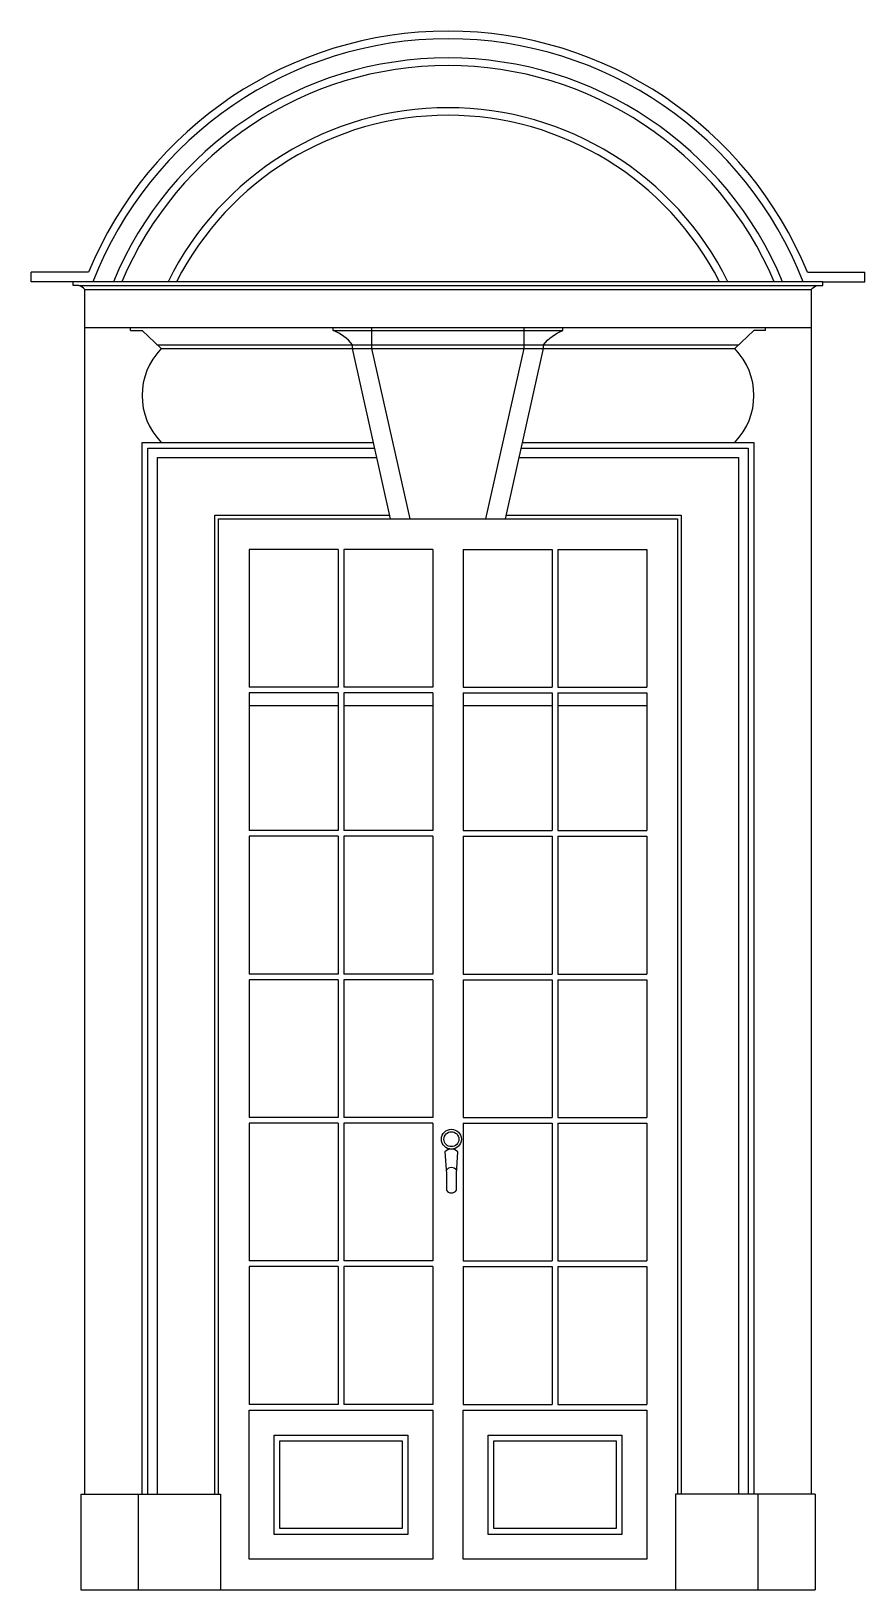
# Model space of a CAD drawing. Header units: metres. Extents: x -130 to 2050, y 0 to 4075.
import ezdxf

# ---------------------------------------------------------------- set-up
doc = ezdxf.new("R2010")
doc.units = ezdxf.units.M
for name, color, linetype in [('1', 3, 'Continuous'), ('2', 2, 'Continuous'), ('7', 7, 'Continuous'), ('BH', 3, 'Continuous')]:
    doc.layers.add(name, color=color, linetype=linetype)

msp = doc.modelspace()

# ---------------------------------------------------------------- hatches: boundary and pattern name
at = {"layer": 'BH'}
h = msp.add_hatch(dxfattribs=at)
h.set_pattern_fill('AR-RROOF', scale=500)
h.paths.add_polyline_path([(672.5, 2720), (440, 2720), (440, 2360), (672.5, 2360)])
h.paths.add_polyline_path([(440, 1985), (672.5, 1985), (672.5, 2345), (440, 2345)])
h.paths.add_polyline_path([(687.5, 2360), (920, 2360), (920, 2720), (687.5, 2720)])
h.paths.add_polyline_path([(920, 1985), (920, 2345), (687.5, 2345), (687.5, 1985)])
h.paths.add_polyline_path([(687.5, 1610), (920, 1610), (920, 1970), (687.5, 1970)])
h.paths.add_polyline_path([(672.5, 1970), (440, 1970), (440, 1610), (672.5, 1610)])
h.paths.add_polyline_path([(672.5, 1595), (440, 1595), (440, 1235), (672.5, 1235)])
h.paths.add_polyline_path([(687.5, 1235), (920, 1235), (920, 1595), (687.5, 1595)])
h.paths.add_polyline_path([(687.5, 860), (920, 860), (920, 1220), (687.5, 1220)])
h.paths.add_polyline_path([(672.5, 1220), (440, 1220), (440, 860), (672.5, 860)])
h.paths.add_polyline_path([(672.5, 845), (440, 845), (440, 484.71), (672.5, 484.71)])
h.paths.add_polyline_path([(920, 845), (687.5, 845), (687.5, 484.71), (920, 484.71)])
h.paths.add_polyline_path([(1000, 484.71), (1232.5, 484.71), (1232.5, 845), (1000, 845)])
h.paths.add_polyline_path([(1247.5, 484.71), (1480, 484.71), (1480, 845), (1247.5, 845)])
h.paths.add_polyline_path([(1247.5, 1220), (1247.5, 860), (1480, 860), (1480, 1220)])
h.paths.add_polyline_path([(1232.5, 1220), (1000, 1220), (1000, 860), (1232.5, 860)])
h.paths.add_polyline_path([(1232.5, 1595), (1000, 1595), (1000, 1235), (1232.5, 1235)])
h.paths.add_polyline_path([(1247.5, 1235), (1480, 1235), (1480, 1595), (1247.5, 1595)])
h.paths.add_polyline_path([(1247.5, 1610), (1480, 1610), (1480, 1970), (1247.5, 1970)])
h.paths.add_polyline_path([(1000, 1610), (1232.5, 1610), (1232.5, 1970), (1000, 1970)])
h.paths.add_polyline_path([(1000, 2345), (1000, 1985), (1232.5, 1985), (1232.5, 2345)])
h.paths.add_polyline_path([(1480, 2345), (1247.5, 2345), (1247.5, 1985), (1480, 1985)])
h.paths.add_polyline_path([(1247.5, 2360), (1480, 2360), (1480, 2720), (1247.5, 2720)])
h.paths.add_polyline_path([(1232.5, 2720), (1000, 2720), (1000, 2360), (1232.5, 2360)])

# ---------------------------------------------------------------- linework, layer by layer
at = {"layer": '1'}
for p, q in [((-5, 3410), (1925, 3410)), ((10, 3400), (1910, 3400)), ((660, 3292), (1260, 3292)), ((198.89, 3255), (1720.64, 3255)), ((210, 3245), (1710, 3245)), ((672.5, 2720), (672.5, 2360)), ((687.5, 2720), (687.5, 2360)), ((1232.5, 2720), (1232.5, 2360)), ((1247.5, 2720), (1247.5, 2360)), ((672.5, 2360), (440, 2360)), ((672.5, 2345), (440, 2345)), ((672.5, 2345), (672.5, 1985)), ((920, 2360), (687.5, 2360)), ((687.5, 2345), (687.5, 1985)), ((920, 2345), (687.5, 2345)), ((1000, 2360), (1232.5, 2360)), ((1000, 2345), (1232.5, 2345)), ((1232.5, 2345), (1232.5, 1985)), ((1247.5, 2360), (1480, 2360)), ((1247.5, 2345), (1247.5, 1985)), ((1247.5, 2345), (1480, 2345)), ((672.5, 1985), (440, 1985)), ((672.5, 1970), (440, 1970)), ((672.5, 1970), (672.5, 1610)), ((920, 1985), (687.5, 1985)), ((687.5, 1970), (687.5, 1610)), ((920, 1970), (687.5, 1970)), ((1000, 1985), (1232.5, 1985)), ((1000, 1970), (1232.5, 1970)), ((1232.5, 1970), (1232.5, 1610)), ((1247.5, 1985), (1480, 1985)), ((1247.5, 1970), (1247.5, 1610)), ((1247.5, 1970), (1480, 1970)), ((672.5, 1610), (440, 1610)), ((672.5, 1595), (440, 1595)), ((672.5, 1595), (672.5, 1235)), ((920, 1610), (687.5, 1610)), ((687.5, 1595), (687.5, 1235)), ((920, 1595), (687.5, 1595)), ((1000, 1610), (1232.5, 1610)), ((1000, 1595), (1232.5, 1595)), ((1232.5, 1595), (1232.5, 1235)), ((1247.5, 1610), (1480, 1610)), ((1247.5, 1595), (1247.5, 1235)), ((1247.5, 1595), (1480, 1595)), ((672.5, 1235), (440, 1235)), ((920, 1235), (687.5, 1235)), ((1000, 1235), (1232.5, 1235)), ((1247.5, 1235), (1480, 1235)), ((672.5, 1220), (440, 1220)), ((672.5, 1220), (672.5, 860)), ((687.5, 1220), (687.5, 860)), ((920, 1220), (687.5, 1220)), ((1000, 1220), (1232.5, 1220)), ((1232.5, 1220), (1232.5, 860)), ((1247.5, 1220), (1247.5, 860)), ((1247.5, 1220), (1480, 1220)), ((672.5, 860), (440, 860)), ((920, 860), (687.5, 860)), ((1000, 860), (1232.5, 860)), ((1247.5, 860), (1480, 860)), ((672.5, 845), (440, 845)), ((672.5, 845), (672.5, 484.71)), ((920, 845), (687.5, 845)), ((687.5, 845), (687.5, 484.71)), ((1000, 845), (1232.5, 845)), ((1232.5, 845), (1232.5, 484.71)), ((1247.5, 845), (1480, 845)), ((1247.5, 845), (1247.5, 484.71))]:
    msp.add_line(p, q, dxfattribs=at)
for points in [[(175, 250), (175, 2985), (768.43, 2985)], [(1151.57, 2985), (1745, 2985), (1745, 250)], [(200, 250), (200, 2960), (774.04, 2960)], [(1145.96, 2960), (1720, 2960), (1720, 250)], [(350, 250), (350, 2810), (807.75, 2810)], [(1112.25, 2810), (1570, 2810), (1570, 250)]]:
    msp.add_lwpolyline(points, dxfattribs=at)
for points in [[(520, 389.71), (840, 389.71), (840, 160), (520, 160)], [(1400, 389.71), (1400, 160), (1080, 160), (1080, 389.71)]]:
    msp.add_lwpolyline(points, close=True, dxfattribs=at)
msp.add_circle((968.91, 1178.14), 19.5, dxfattribs=at)
for centre, radius, start, end in [((960, 3058.73), 996.27, 21.26, 158.74), ((960, 3058.73), 926.27, 22.96, 157.04), ((960, 3058.73), 816.27, 26.27, 153.73), ((968.91, 1088.27), 15.73, 34.25, 145.75)]:
    msp.add_arc(centre, radius, start, end, dxfattribs=at)
at = {"layer": '2'}
msp.add_line((0, 0), (1920, 0), dxfattribs=at)
at = {"layer": '7'}
for p, q in [((20, 3445), (-130, 3445)), ((-130, 3420), (-130, 3445)), ((1900, 3445), (2050, 3445)), ((2050, 3420), (2050, 3445)), ((-20, 3420), (-130, 3420)), ((10, 250), (10, 3400)), ((1910, 3400), (1910, 250)), ((1940, 3420), (2050, 3420)), ((10, 3300), (1910, 3300)), ((130, 3292), (130, 3300)), ((130, 3292), (160, 3292)), ((160, 3292), (210, 3245)), ((1760, 3292), (1710, 3245)), ((1790, 3292), (1760, 3292)), ((1790, 3292), (1790, 3300)), ((672.5, 2720), (440, 2720)), ((440, 2720), (440, 2360)), ((920, 2720), (687.5, 2720)), ((920, 2720), (920, 2360)), ((1000, 2720), (1232.5, 2720)), ((1000, 2720), (1000, 2360)), ((1247.5, 2720), (1480, 2720)), ((1480, 2720), (1480, 2360)), ((440, 2345), (440, 1985)), ((920, 2345), (920, 1985)), ((1000, 2345), (1000, 1985)), ((1480, 2345), (1480, 1985)), ((440, 1970), (440, 1610)), ((920, 1970), (920, 1610)), ((1000, 1970), (1000, 1610)), ((1480, 1970), (1480, 1610)), ((440, 1595), (440, 1235)), ((920, 1595), (920, 1235)), ((1000, 1595), (1000, 1235)), ((1480, 1595), (1480, 1235)), ((440, 1220), (440, 860)), ((920, 1220), (920, 860)), ((1000, 1220), (1000, 860)), ((1480, 1220), (1480, 860)), ((440, 845), (440, 484.71)), ((920, 845), (920, 484.71)), ((1000, 845), (1000, 484.71)), ((1480, 845), (1480, 484.71)), ((672.5, 484.71), (440, 484.71)), ((920, 484.71), (687.5, 484.71)), ((1000, 484.71), (1232.5, 484.71)), ((1247.5, 484.71), (1480, 484.71)), ((0, 250), (365, 250)), ((0, 250), (0, 0)), ((150, 250), (150, 0)), ((365, 250), (365, 0)), ((1920, 250), (1555, 250)), ((1555, 250), (1555, 0)), ((1770, 250), (1770, 0)), ((1920, 250), (1920, 0))]:
    msp.add_line(p, q, dxfattribs=at)
for points in [[(1910, 3400, -0.1), (1925, 3410), (1940, 3410), (1940, 3420), (-20, 3420)], [(10, 3400, 0.1), (-5, 3410), (-20, 3410), (-20, 3420)], [(1910, 3400, -0.1), (1925, 3410), (1940, 3410), (1940, 3420)], [(810, 2800), (710, 3245), (710, 3255, 0.14), (660, 3292), (660, 3300)], [(1110, 2800), (1210, 3245), (1210, 3255, -0.14), (1260, 3292), (1260, 3300)], [(955.9, 1044.66, 0.53), (981.91, 1044.66), (981.91, 1087.98), (985.81, 1145.08, 0.42), (952, 1145.08), (955.91, 1087.98), (955.91, 1044.66)]]:
    msp.add_lwpolyline(points, format="xyb", dxfattribs=at)
for points in [[(861.25, 2800), (761.25, 3245), (761.25, 3300)], [(1058.75, 2800), (1158.75, 3245), (1158.75, 3300)], [(160, 250), (160, 3000), (765.06, 3000)], [(1154.94, 3000), (1760, 3000), (1760, 250)], [(360, 250), (360, 2800), (1560, 2800), (1560, 250)]]:
    msp.add_lwpolyline(points, dxfattribs=at)
for points in [[(440, 469.71), (920, 469.71), (920, 80), (440, 80)], [(1480, 469.71), (1480, 80), (1000, 80), (1000, 469.71)], [(505, 404.71), (855, 404.71), (855, 145), (505, 145)], [(1415, 404.71), (1415, 145), (1065, 145), (1065, 404.71)]]:
    msp.add_lwpolyline(points, close=True, dxfattribs=at)
msp.add_circle((968.91, 1178.14), 26, dxfattribs=at)
for centre, radius, start, end in [((960, 3058.73), 1016.27, 22.34, 157.66), ((960, 3058.73), 946.27, 22.44, 157.56), ((960, 3058.73), 796.27, 26.98, 153.02), ((335.06, 3122.5), 175.06, 135.59, 224.41), ((1584.94, 3122.5), 175.06, 315.59, 44.41)]:
    msp.add_arc(centre, radius, start, end, dxfattribs=at)

doc.saveas('drawing.dxf')
